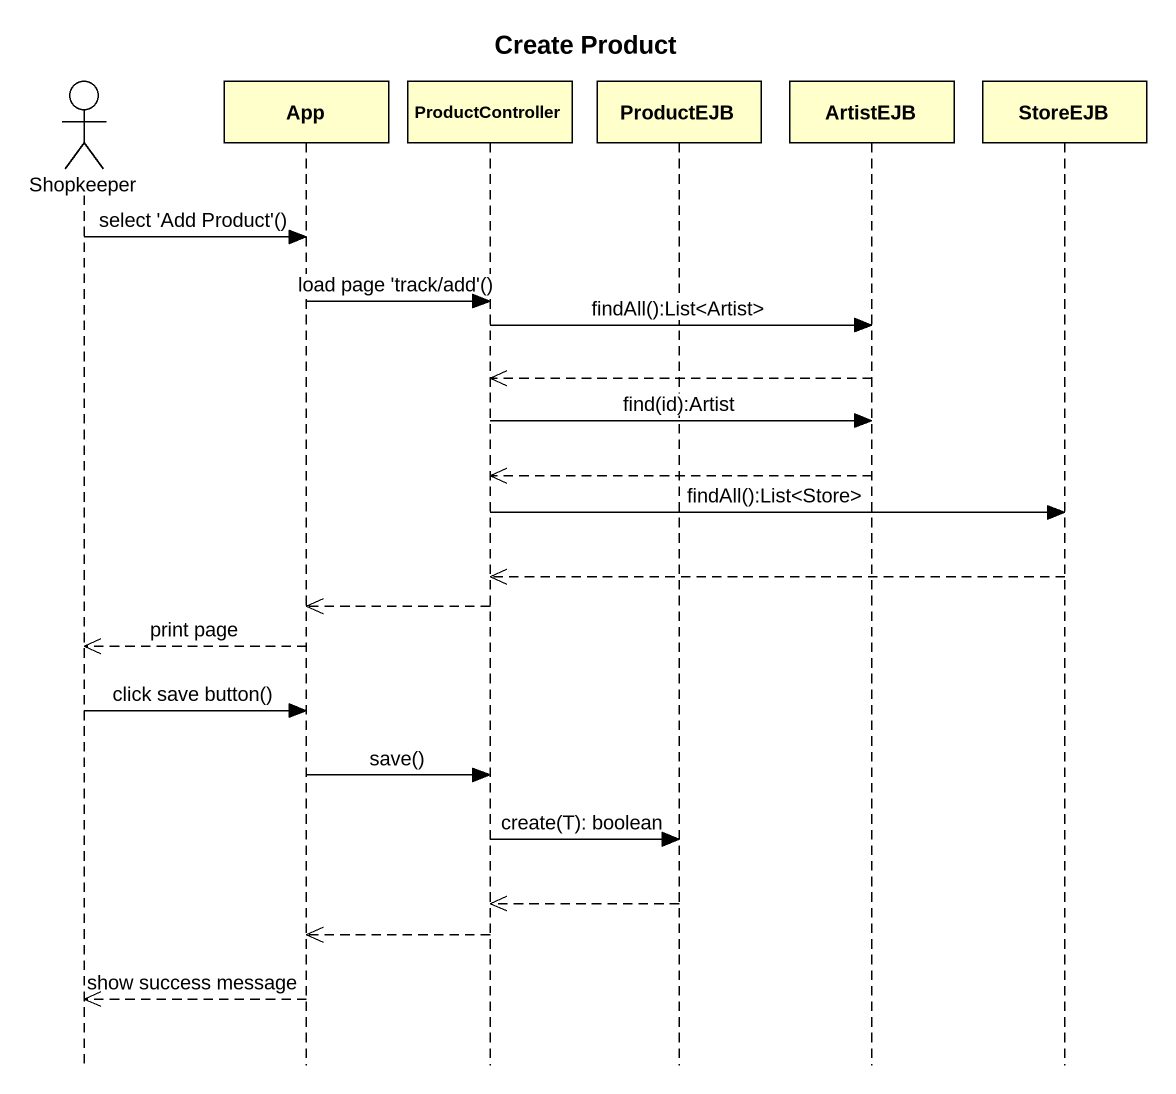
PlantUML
@startuml
title Create Product
hide footbox
actor Shopkeeper
participant App
participant ProductController
participant ProductEJB
participant ArtistEJB
participant StoreEJB

Shopkeeper -> App : select 'Add Product'()
App -> ProductController : load page 'track/add'()
ProductController -> ArtistEJB : findAll():List<Artist>
ArtistEJB -->> ProductController
ProductController -> ArtistEJB : find(id):Artist
ArtistEJB -->> ProductController
ProductController -> StoreEJB : findAll():List<Store>
StoreEJB -->> ProductController
ProductController -->> App
App -->> Shopkeeper : print page
Shopkeeper -> App : click save button()
App -> ProductController : save()
ProductController -> ProductEJB : create(T): boolean
ProductEJB -->> ProductController
ProductController -->> App
App -->> Shopkeeper : show success message
@enduml
